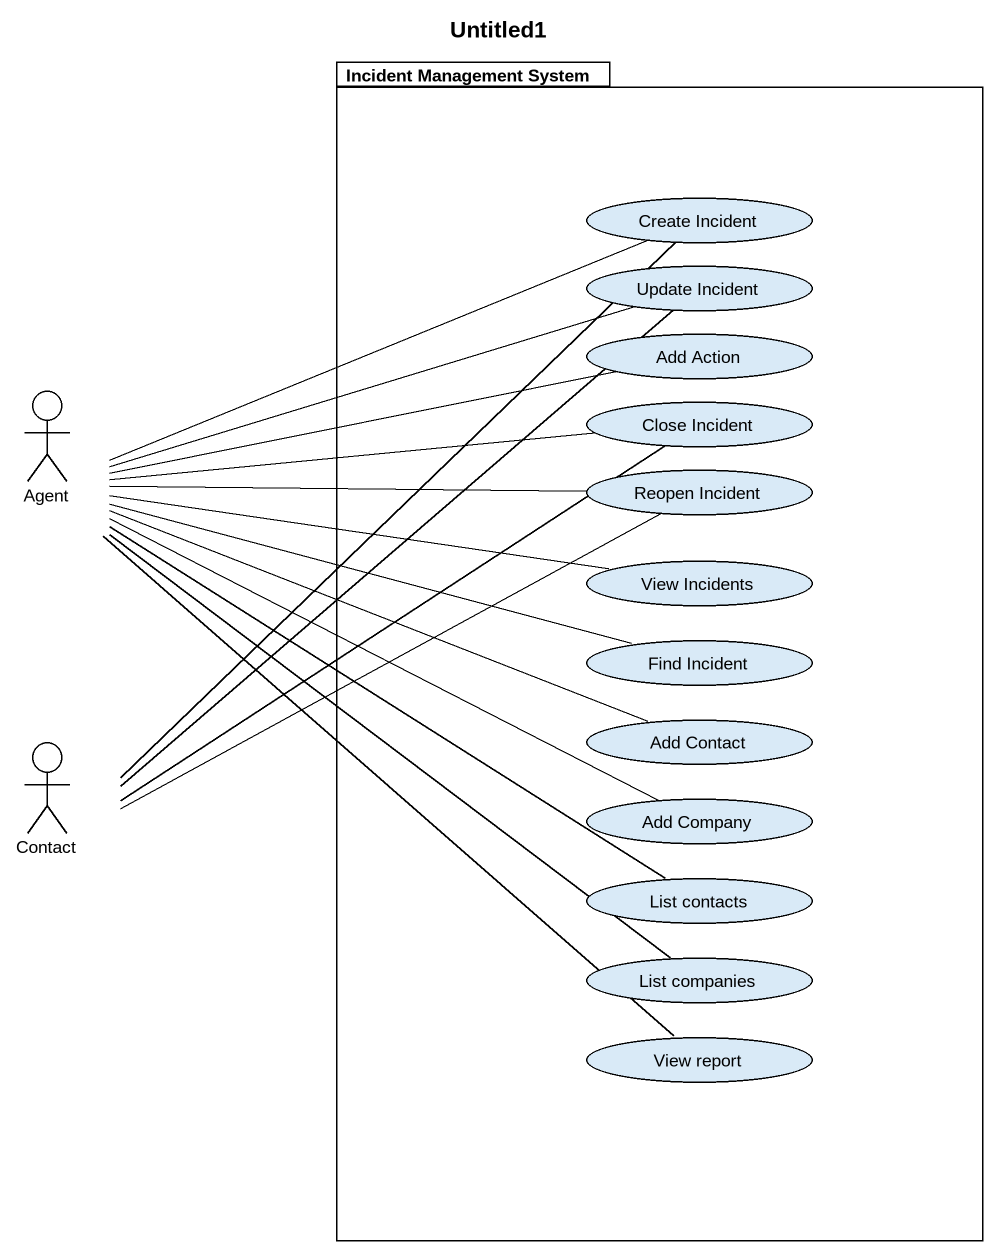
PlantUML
@startuml
title Untitled1
package "Incident Management System" as Incident_Management_System {
  usecase "Create Incident" as Create_Incident
  usecase "Update Incident" as Update_Incident
  usecase "Add Action" as Add_Action
  usecase "Close Incident" as Close_Incident
  usecase "Reopen Incident" as Reopen_Incident
  usecase "View Incidents" as View_Incidents
  usecase "Find Incident" as Find_Incident
  usecase "Add Contact" as Add_Contact
  usecase "Add Company" as Add_Company
  usecase "List contacts" as List_contacts
  usecase "List companies" as List_companies
  usecase "View report" as View_report
}
actor "Agent" as Agent_
actor Contact
Agent_ -right- Create_Incident
Agent_ -right- Update_Incident
Agent_ -right- Add_Action
Agent_ -right- Close_Incident
Agent_ -right- Reopen_Incident
Agent_ -right- View_Incidents
Agent_ -right- Find_Incident
Agent_ -right- Add_Contact
Agent_ -right- Add_Company
Agent_ -- List_contacts
Agent_ -- List_companies
Agent_ -- View_report
Contact -up- Create_Incident
Contact -up- Update_Incident
Contact -up- Close_Incident
Contact -right- Reopen_Incident
@enduml
